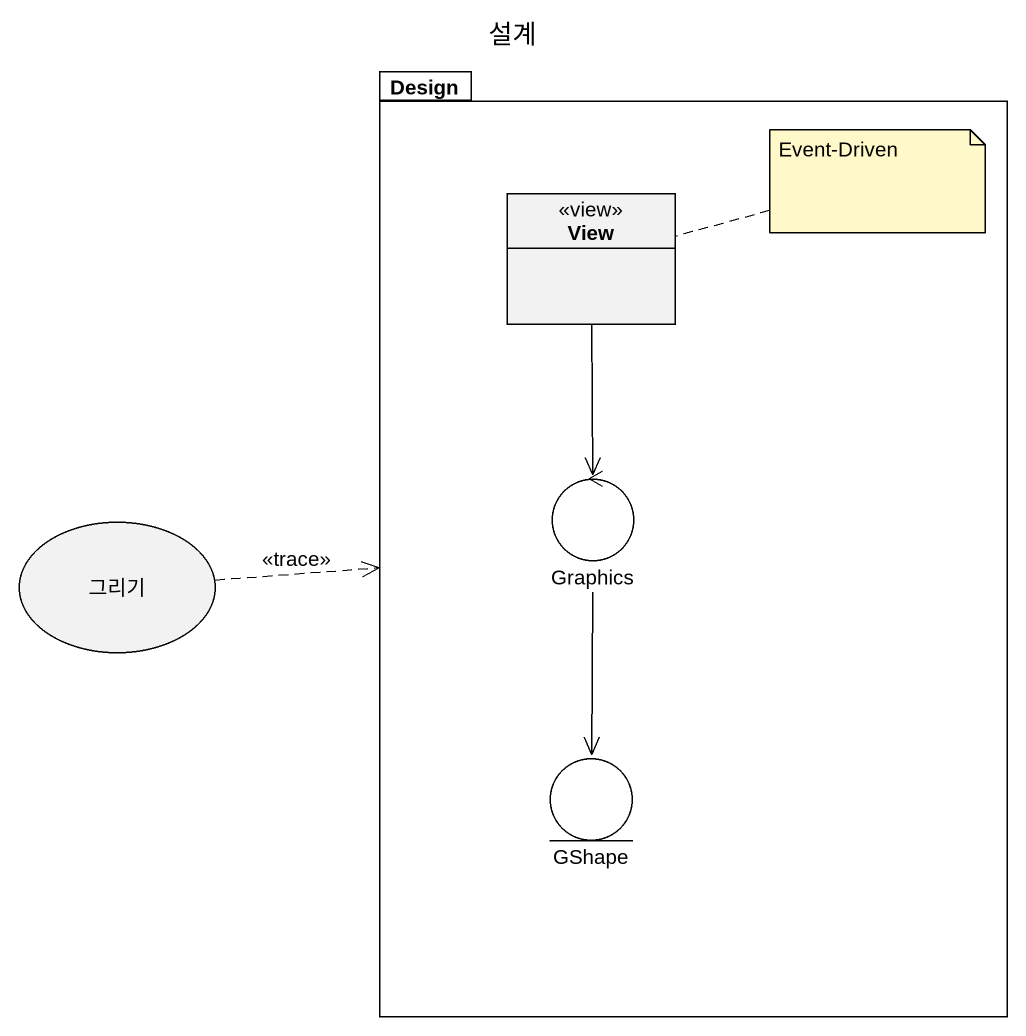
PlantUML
@startuml
title 설계
allowmixing
hide circle
hide empty members
package Design {
  class View <<view>>
  control Graphics
  entity GShape
}
usecase 그리기
View --> Graphics
Graphics --> GShape
그리기 .right.> Design : <<trace>>
note right of View : Event-Driven
@enduml
